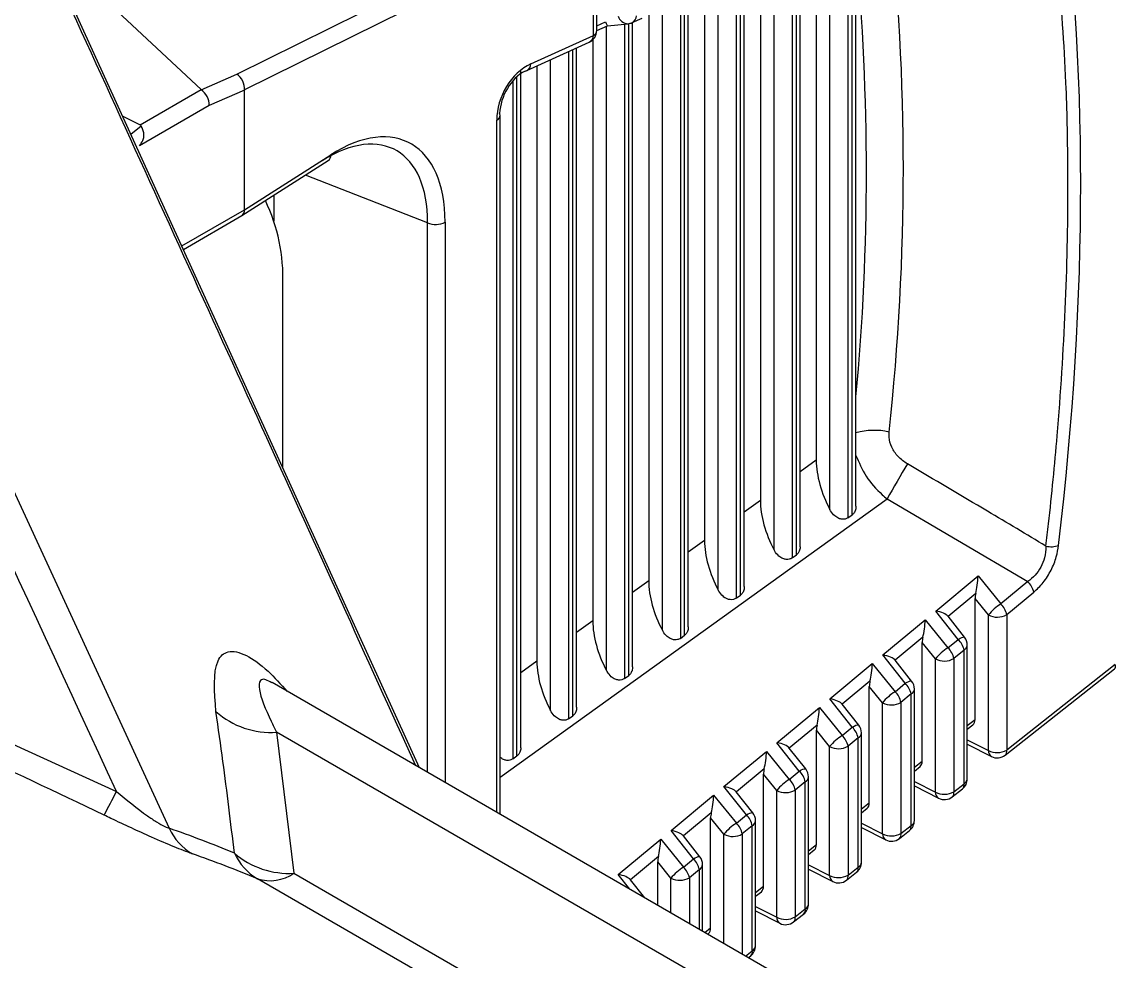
# Model space of a CAD drawing. Extents: x 11 to 120, y 2 to 94.
# Drawn here: x 25.057 to 25.915, y 75.643 to 76.38 of the extents above; entities that cross this region are included whole.
import ezdxf

# ---------------------------------------------------------------- set-up
doc = ezdxf.new("R2010")
doc.units = 0
doc.header["$MEASUREMENT"] = 0
doc.layers.add('OBJECT', color=7, linetype='CONTINUOUS')

msp = doc.modelspace()

# ---------------------------------------------------------------- linework, layer by layer
at = {"layer": 'OBJECT'}
for p, q in [((24.70385, 76.76246), (25.17223, 75.74725)), ((25.3686, 75.79473), (25.00931, 76.5834)), ((25.22539, 76.3386), (25.49902, 76.47414)), ((25.50779, 76.37283), (25.50779, 76.46577)), ((25.50522, 76.46191), (25.23142, 76.32628)), ((25.50522, 76.36897), (25.50522, 76.46191)), ((25.70827, 75.99315), (25.70827, 76.45751)), ((25.7112, 75.99982), (25.7112, 76.45902)), ((25.68008, 76.45107), (25.68008, 76.03589)), ((25.69084, 75.99707), (25.69084, 76.45294)), ((25.70492, 76.45599), (25.70492, 75.99074)), ((25.63624, 76.43115), (25.63624, 76.00436)), ((25.647, 75.96554), (25.647, 76.43384)), ((25.66108, 76.43606), (25.66108, 75.95922)), ((25.66443, 75.96163), (25.66443, 76.43759)), ((25.66736, 75.96829), (25.66736, 76.43892)), ((25.19728, 76.32656), (25.0997, 76.41784)), ((25.60316, 75.93402), (25.60316, 76.41475)), ((25.61724, 76.41627), (25.61724, 75.92769)), ((25.62059, 75.9301), (25.62059, 76.41766)), ((25.62352, 75.93677), (25.62352, 76.41899)), ((25.59239, 76.41122), (25.59239, 75.97284)), ((25.5734, 76.39703), (25.5734, 75.89617)), ((25.57675, 75.89858), (25.57675, 76.39775)), ((25.57967, 75.90525), (25.57967, 76.39906)), ((25.55932, 75.90249), (25.55932, 76.39566)), ((25.50779, 76.37651), (25.5147, 76.37965)), ((25.5357, 76.37908), (25.54347, 76.38261)), ((25.54855, 76.38785), (25.54855, 75.94131)), ((25.50779, 76.37276), (25.51634, 76.37665)), ((25.51548, 75.87097), (25.51548, 76.37626)), ((25.51632, 76.37665), (25.53253, 76.37823)), ((25.52956, 76.37794), (25.52956, 75.86464)), ((25.5329, 75.86705), (25.5329, 76.37827)), ((25.53583, 75.87372), (25.53583, 76.37914)), ((25.45289, 76.34144), (25.50192, 76.36373)), ((25.45618, 76.34668), (25.50522, 76.36897)), ((25.50471, 76.36562), (25.50471, 75.90979)), ((25.48571, 76.35636), (25.48571, 75.83312)), ((25.48906, 75.83553), (25.48906, 76.35788)), ((25.49199, 75.8422), (25.49199, 76.35921)), ((25.47163, 75.83944), (25.47163, 76.34996)), ((25.19745, 76.32643), (25.22539, 76.3386)), ((25.44815, 75.81067), (25.44815, 76.34172)), ((25.46087, 76.34507), (25.46087, 75.87827)), ((25.44187, 76.33325), (25.44187, 75.80159)), ((25.44522, 75.804), (25.44522, 76.33667)), ((25.14944, 76.29894), (25.19728, 76.32656)), ((25.23142, 76.32622), (25.20372, 76.31416)), ((25.23142, 76.23234), (25.23142, 76.32622)), ((25.20372, 76.31416), (25.14888, 76.2825)), ((25.13584, 76.30566), (25.14944, 76.29894)), ((25.42933, 75.75967), (25.42933, 76.30251)), ((25.4319, 75.75819), (25.4319, 76.30637)), ((25.14222, 76.29166), (25.15027, 76.29817)), ((25.22941, 76.22781), (25.29709, 76.27085)), ((25.23142, 76.23234), (25.29916, 76.27543)), ((25.37496, 76.22208), (25.27929, 76.25953)), ((25.25435, 76.24367), (25.25435, 76.2233)), ((25.18219, 76.20392), (25.23142, 76.23234)), ((25.18341, 76.20125), (25.22928, 76.22773)), ((25.23142, 76.23234), (25.23142, 76.23234)), ((25.37496, 75.79106), (25.37496, 76.22208)), ((25.38882, 76.22264), (25.38882, 75.78306)), ((25.26147, 76.0299), (25.26147, 76.17368)), ((25.68008, 76.03589), (25.66736, 76.02674)), ((25.4319, 75.78718), (25.73564, 76.00559)), ((25.63624, 76.00436), (25.62352, 75.99522)), ((25.73564, 76.00559), (25.84606, 75.9407)), ((25.70492, 75.99074), (25.70827, 75.99315)), ((25.59239, 75.97284), (25.57967, 75.96369)), ((25.66108, 75.95922), (25.66443, 75.96163)), ((25.77383, 75.91762), (25.80705, 75.94514)), ((25.80705, 75.94514), (25.8249, 75.92315)), ((25.54855, 75.94131), (25.53583, 75.93217)), ((25.84606, 75.9407), (25.8249, 75.92315)), ((25.61724, 75.92769), (25.62059, 75.9301)), ((25.80525, 75.93139), (25.78353, 75.91339)), ((25.8047, 75.83265), (25.8047, 75.9273)), ((25.8151, 75.91449), (25.8047, 75.9273)), ((25.82954, 75.91475), (25.85071, 75.93229)), ((25.79139, 75.89539), (25.77383, 75.91762)), ((25.50471, 75.90979), (25.49199, 75.90064)), ((25.73229, 75.88318), (25.76554, 75.91074)), ((25.76554, 75.91074), (25.78339, 75.88875)), ((25.79645, 75.89704), (25.7835, 75.91344)), ((25.8151, 75.80831), (25.8151, 75.91449)), ((25.82954, 75.91475), (25.82954, 75.80856)), ((24.84378, 75.9064), (25.13087, 75.77617)), ((25.5734, 75.89617), (25.57675, 75.89858)), ((25.76374, 75.89699), (25.74198, 75.87896)), ((25.7632, 75.79994), (25.7632, 75.8929)), ((25.77359, 75.88009), (25.7632, 75.8929)), ((25.78339, 75.88875), (25.79139, 75.89539)), ((25.7986, 75.78602), (25.7986, 75.89084)), ((25.74984, 75.86095), (25.73229, 75.88318)), ((25.79603, 75.88698), (25.78803, 75.88035)), ((25.79603, 75.78216), (25.79603, 75.88698)), ((25.46087, 75.87827), (25.44815, 75.86912)), ((25.69074, 75.84875), (25.72403, 75.87634)), ((25.72403, 75.87634), (25.74188, 75.85435)), ((25.7549, 75.8626), (25.74195, 75.879)), ((25.77359, 75.7756), (25.77359, 75.88009)), ((25.78803, 75.88035), (25.78803, 75.77586)), ((25.91459, 75.87558), (25.82954, 75.80856)), ((25.52956, 75.86464), (25.5329, 75.86705)), ((25.8283, 75.80457), (25.91408, 75.87216)), ((25.25306, 75.86142), (25.25307, 75.86141)), ((28.17676, 74.17362), (25.25308, 75.86142)), ((25.72223, 75.86259), (25.70044, 75.84453)), ((25.72169, 75.76724), (25.72169, 75.8585)), ((25.73208, 75.84569), (25.72169, 75.8585)), ((25.74188, 75.85435), (25.74984, 75.86095)), ((25.75706, 75.75329), (25.75706, 75.85641)), ((25.7083, 75.82652), (25.69074, 75.84875)), ((25.75449, 75.85255), (25.74653, 75.84595)), ((25.75449, 75.74943), (25.75449, 75.85255)), ((25.6492, 75.81432), (25.68253, 75.84194)), ((25.68253, 75.84194), (25.70038, 75.81995)), ((25.71336, 75.82817), (25.70041, 75.84457)), ((25.73208, 75.7429), (25.73208, 75.84569)), ((25.74653, 75.84595), (25.74653, 75.74315)), ((25.48571, 75.83312), (25.48906, 75.83553)), ((25.7986, 75.82784), (25.8047, 75.83265)), ((25.25663, 75.82252), (25.27016, 75.7119)), ((28.12385, 74.1673), (25.25663, 75.82252)), ((25.68073, 75.82819), (25.65889, 75.8101)), ((25.68018, 75.73453), (25.68018, 75.8241)), ((25.69058, 75.81129), (25.68018, 75.8241)), ((25.70038, 75.81995), (25.7083, 75.82652)), ((25.71551, 75.72055), (25.71551, 75.82197)), ((25.7986, 75.82483), (25.80301, 75.8283)), ((25.66675, 75.79209), (25.6492, 75.81432)), ((25.71294, 75.81811), (25.70502, 75.81155)), ((25.71294, 75.71669), (25.71294, 75.81811)), ((25.7986, 75.81665), (25.8151, 75.80831)), ((25.60765, 75.77989), (25.64102, 75.80754)), ((25.64102, 75.80754), (25.65887, 75.78555)), ((25.67181, 75.79374), (25.65886, 75.81014)), ((25.69058, 75.71019), (25.69058, 75.81129)), ((25.70502, 75.81155), (25.70502, 75.71045)), ((25.7986, 75.8131), (25.81759, 75.8035)), ((25.44187, 75.80159), (25.44522, 75.804)), ((25.75706, 75.7951), (25.7632, 75.79994)), ((25.63922, 75.79379), (25.61735, 75.77567)), ((25.63868, 75.70183), (25.63868, 75.7897)), ((25.64907, 75.77689), (25.63868, 75.7897)), ((25.65887, 75.78555), (25.66675, 75.79209)), ((25.75706, 75.79209), (25.76151, 75.7956)), ((25.62521, 75.75766), (25.60765, 75.77989)), ((25.6714, 75.78368), (25.66351, 75.77715)), ((25.6714, 75.68396), (25.6714, 75.78368)), ((25.67397, 75.68782), (25.67397, 75.78754)), ((25.75706, 75.78396), (25.77359, 75.7756)), ((25.75706, 75.78042), (25.77609, 75.7708)), ((25.78803, 75.77586), (25.79603, 75.78216)), ((25.56611, 75.74546), (25.59951, 75.77314)), ((25.59951, 75.77314), (25.61736, 75.75115)), ((25.63027, 75.75931), (25.61732, 75.77571)), ((25.64907, 75.67749), (25.64907, 75.77689)), ((25.66351, 75.77715), (25.66351, 75.67774)), ((25.78679, 75.77186), (25.79479, 75.77817)), ((25.71551, 75.76237), (25.72169, 75.76724)), ((25.71551, 75.75936), (25.72, 75.76289)), ((25.59771, 75.75939), (25.57581, 75.74124)), ((25.59717, 75.66912), (25.59717, 75.7553)), ((25.60756, 75.74249), (25.59717, 75.7553)), ((25.61736, 75.75115), (25.62521, 75.75766)), ((25.58367, 75.72323), (25.56611, 75.74546)), ((25.62985, 75.74925), (25.62201, 75.74275)), ((25.62985, 75.65122), (25.62985, 75.74925)), ((25.63242, 75.65508), (25.63242, 75.75311)), ((25.71551, 75.75128), (25.73208, 75.7429)), ((25.71551, 75.74773), (25.73458, 75.73809)), ((25.74528, 75.73916), (25.75324, 75.74543)), ((25.74653, 75.74315), (25.75449, 75.74943)), ((25.52456, 75.71103), (25.55801, 75.73874)), ((25.55801, 75.73874), (25.57586, 75.71675)), ((25.58872, 75.72488), (25.57577, 75.74128)), ((25.60756, 75.65678), (25.60756, 75.74249)), ((25.62201, 75.74275), (25.62201, 75.64844)), ((25.67397, 75.72963), (25.68018, 75.73453)), ((25.67397, 75.72662), (25.67849, 75.73019)), ((25.55621, 75.72499), (25.53426, 75.7068)), ((25.55566, 75.68674), (25.55566, 75.7209)), ((25.56606, 75.70809), (25.55566, 75.7209)), ((25.57586, 75.71675), (25.58367, 75.72323)), ((25.27016, 75.7119), (28.0401, 74.11285)), ((25.53375, 75.69939), (25.52456, 75.71103)), ((25.58831, 75.71482), (25.5805, 75.70835)), ((25.58831, 75.6679), (25.58831, 75.71482)), ((25.59088, 75.66642), (25.59088, 75.71868)), ((25.67397, 75.71859), (25.69058, 75.71019)), ((25.67397, 75.71505), (25.69307, 75.70539)), ((25.70378, 75.70645), (25.7117, 75.7127)), ((25.70502, 75.71045), (25.71294, 75.71669)), ((28.01268, 74.10791), (25.24156, 75.70765)), ((25.54544, 75.69264), (25.53423, 75.70684)), ((25.56606, 75.68074), (25.56606, 75.70809)), ((25.5805, 75.70835), (25.5805, 75.67241)), ((25.63242, 75.6969), (25.63868, 75.70183)), ((25.63242, 75.69389), (25.63699, 75.69748)), ((25.63242, 75.68591), (25.64907, 75.67749)), ((25.63242, 75.68236), (25.65157, 75.67268)), ((25.66227, 75.67375), (25.67015, 75.67996)), ((25.66351, 75.67774), (25.6714, 75.68396)), ((25.59253, 75.66546), (25.59717, 75.66912)), ((25.59473, 75.66419), (25.59548, 75.66478)), ((25.6245, 75.647), (25.62985, 75.65122)), ((25.62671, 75.64573), (25.62861, 75.64723))]:
    msp.add_line(p, q, dxfattribs=at)
at = {"layer": 'OBJECT', "flags": 128}
for points in [[(25.45154, 76.34105), (25.45243, 76.34126), (25.45289, 76.34144)], [(25.79139, 75.89539), (25.79288, 75.89623), (25.79418, 75.89683), (25.79523, 75.89718), (25.796, 75.89725), (25.79645, 75.89704), (25.79645, 75.89704)], [(25.74984, 75.86095), (25.75133, 75.86179), (25.75263, 75.8624), (25.75369, 75.86275), (25.75446, 75.86282), (25.7549, 75.86261), (25.7549, 75.8626)], [(25.7083, 75.82652), (25.70979, 75.82736), (25.71109, 75.82797), (25.71214, 75.82831), (25.71291, 75.82838), (25.71336, 75.82817), (25.71336, 75.82817)], [(25.66675, 75.79209), (25.66824, 75.79293), (25.66954, 75.79354), (25.6706, 75.79388), (25.67137, 75.79395), (25.67181, 75.79374), (25.67181, 75.79374)], [(25.62521, 75.75766), (25.6267, 75.7585), (25.628, 75.75911), (25.62905, 75.75945), (25.62982, 75.75952), (25.63027, 75.75931), (25.63027, 75.75931)], [(25.58367, 75.72323), (25.58515, 75.72407), (25.58645, 75.72467), (25.58751, 75.72502), (25.58828, 75.72509), (25.58872, 75.72488), (25.58872, 75.72488)]]:
    msp.add_lwpolyline(points, dxfattribs=at)
at = {"layer": 'OBJECT'}
for centre, radius, start, end in [((23.8393, 76.2646), 1.90913, 353.78748, 6.21252), ((23.83383, 76.26182), 1.88562, 354.63613, 5.36387), ((25.53249, 76.38655), 0.00832, 197.3898, 270.24386), ((25.53267, 76.38464), 0.00634, 298.58332, 357.09635), ((25.49779, 76.37283), 0.01, 294.44248, 0), ((25.503, 76.37323), 0.0048, 297.52485, 355.26332), ((25.53156, 76.38818), 0.01, 275.56151, 294.44248), ((25.49889, 76.36929), 0.00634, 298.5937, 357.08818), ((25.44985, 76.347), 0.00634, 298.59155, 357.08812), ((25.42709, 76.30678), 0.00483, 297.73003, 355.05814), ((25.42841, 76.30636), 0.00349, 0.15678, 25.53189), ((25.29415, 76.27494), 0.00503, 305.75241, 5.62959), ((25.12123, 76.17881), 0.14033, 357.90387, 25.61745), ((25.38133, 76.23607), 0.01538, 245.50384, 299.13342), ((25.72559, 76.0069), 0.05241, 77.17889, 105.94639), ((27.43193, 75.03468), 1.9545, 149.28549, 150.21418), ((25.8644, 75.985), 0.01696, 256.08616, 290.232), ((25.83503, 75.92912), 0.01599, 11.4411, 46.39167), ((25.84561, 75.88986), 0.03922, 121.88635, 141.08507), ((25.81386, 75.91157), 0.016, 11.4435, 46.39001), ((25.82208, 75.92805), 0.01525, 242.75324, 299.28003), ((25.78036, 75.8838), 0.01599, 11.4411, 46.39167), ((25.79382, 75.89124), 0.0048, 297.5272, 355.25834), ((25.7886, 75.89084), 0.01, 0, 38.29771), ((25.80409, 75.85547), 0.0392, 121.88244, 141.08897), ((25.77236, 75.87717), 0.01599, 11.44117, 46.39234), ((25.78057, 75.89365), 0.01525, 242.75362, 299.27965), ((25.73881, 75.84937), 0.01599, 11.44375, 46.39261), ((25.75227, 75.8568), 0.0048, 297.52704, 355.26408), ((25.74706, 75.85641), 0.01, 0, 38.29771), ((25.7626, 75.82105), 0.03922, 121.88635, 141.08507), ((25.73085, 75.84277), 0.016, 11.44615, 46.39021), ((25.73907, 75.85925), 0.01525, 242.75361, 299.28059), ((25.2521, 75.8874), 0.06504, 228.4862, 273.99239), ((25.69727, 75.81494), 0.01599, 11.44037, 46.3924), ((25.71073, 75.82237), 0.0048, 297.52484, 355.26071), ((25.70551, 75.82197), 0.01, 0, 38.29771), ((25.72108, 75.78666), 0.03921, 121.88354, 141.08787), ((25.68935, 75.80837), 0.01599, 11.43925, 46.39712), ((25.69756, 75.82485), 0.01525, 242.75534, 299.27886), ((25.82043, 75.80803), 0.00534, 177.00044, 237.89573), ((25.82208, 75.82187), 0.01525, 242.75324, 299.28003), ((25.82536, 75.80768), 0.00428, 313.41551, 11.95324), ((25.82211, 75.81242), 0.01, 243.17761, 308.23609), ((25.65572, 75.78051), 0.01599, 11.44321, 46.39315), ((25.66397, 75.78754), 0.01, 0, 38.29771), ((25.67959, 75.75225), 0.03922, 121.88635, 141.08507), ((25.64784, 75.77397), 0.016, 11.4435, 46.39001), ((25.66918, 75.78794), 0.0048, 297.52929, 355.25889), ((25.7886, 75.78602), 0.01, 308.23609, 0), ((25.79185, 75.78128), 0.00428, 313.41598, 11.95207), ((25.79382, 75.78642), 0.0048, 297.5272, 355.25834), ((24.85455, 75.90841), 0.30633, 330.50338, 334.42597), ((25.65605, 75.79045), 0.01525, 242.75324, 299.28003), ((25.77893, 75.77532), 0.00534, 176.99994, 237.9013), ((25.78057, 75.78916), 0.01525, 242.75362, 299.27965), ((25.7806, 75.77972), 0.01, 243.17761, 308.23609), ((25.78385, 75.77497), 0.00428, 313.40353, 11.96576), ((25.61418, 75.74608), 0.01599, 11.44117, 46.39234), ((25.62242, 75.75311), 0.01, 0, 38.29771), ((24.8667, 74.8715), 0.92752, 67.37798, 70.76741), ((25.21414, 75.76703), 0.04635, 205.2658, 239.29006), ((25.63807, 75.71787), 0.0392, 121.88244, 141.08897), ((25.60633, 75.73957), 0.016, 11.44634, 46.39002), ((25.62764, 75.75351), 0.0048, 297.52939, 355.25911), ((25.74706, 75.75329), 0.01, 308.23609, 0), ((25.7503, 75.74854), 0.00428, 313.41768, 11.95107), ((25.75227, 75.75368), 0.0048, 297.52704, 355.26408), ((25.61455, 75.75605), 0.01525, 242.75361, 299.28059), ((25.73907, 75.75646), 0.01525, 242.75361, 299.28059), ((25.73742, 75.74262), 0.00534, 177.00566, 237.89558), ((25.73909, 75.74701), 0.01, 243.17761, 308.23609), ((25.74234, 75.74227), 0.00428, 313.41484, 11.95), ((25.26473, 75.74678), 0.04547, 204.8668, 239.36815), ((25.26647, 75.77802), 0.06622, 229.51273, 273.19869), ((24.88581, 74.85392), 0.92488, 67.37849, 70.76719), ((25.57263, 75.71164), 0.016, 11.44536, 46.39027), ((25.58088, 75.71868), 0.01, 0, 38.29771), ((25.70551, 75.72055), 0.01, 308.23609, 0), ((25.71073, 75.72095), 0.0048, 297.52484, 355.26071), ((25.25152, 75.73895), 0.03285, 252.34276, 304.57326), ((25.59657, 75.68345), 0.03922, 121.88691, 141.0845), ((25.56482, 75.70517), 0.01599, 11.44375, 46.39261), ((25.58609, 75.71908), 0.0048, 297.52485, 355.26332), ((25.69756, 75.72375), 0.01525, 242.75534, 299.27886), ((25.70084, 75.70956), 0.00428, 313.41768, 11.95107), ((25.70876, 75.71581), 0.00428, 313.41752, 11.95052), ((25.57304, 75.72165), 0.01525, 242.75475, 299.27945), ((25.69591, 75.70991), 0.00534, 176.99796, 237.90328), ((25.69759, 75.71431), 0.01, 243.17761, 308.23609), ((25.66397, 75.68782), 0.01, 308.23609, 0), ((25.66918, 75.68821), 0.0048, 297.52929, 355.25889), ((25.65441, 75.67721), 0.00534, 177.00044, 237.89573), ((25.65605, 75.69105), 0.01525, 242.75324, 299.28003), ((25.65933, 75.67686), 0.00428, 313.41551, 11.95324), ((25.66722, 75.68307), 0.00428, 313.40391, 11.96093), ((25.65608, 75.6816), 0.01, 243.17761, 308.23609), ((25.62242, 75.65508), 0.01, 308.23609, 0), ((25.62567, 75.65034), 0.00428, 313.41757, 11.95118), ((25.62764, 75.65548), 0.0048, 297.52939, 355.25911)]:
    msp.add_arc(centre, radius, start, end, dxfattribs=at)
for centre, major_axis, ratio, start_param, end_param in [((24.43396, 75.32009), (1.00355, 1.9254), 0.546183, 5.319886, 5.628915), ((25.51371, 76.38644), (-0.00262, 0.00979), 0.106887, 2.308208, 3.159363), ((25.46124, 76.31098), (0.01678, 0.03637), 0.746233, 0.713143, 2.124669), ((25.22416, 76.33022), (-0.00422, 0.00907), 0.65764, 3.98628, 5.498362), ((25.45381, 76.31484), (0.01275, 0.02722), 0.6715, 0.71132, 2.122845), ((25.25475, 76.35178), (0.05766, 0.02495), 0.11077, 3.189759, 3.215939), ((25.19665, 76.31824), (-0.00451, 0.00894), 0.611471, 3.961588, 5.480025), ((25.35826, 76.38862), (0.1268, 0.06259), 0.052184, 3.109484, 3.115839), ((25.29847, 76.16434), (0.06218, 0.1204), 0.544409, 5.47139, 7.03459), ((25.12284, 76.27563), (0.02725, 0.02281), 0.225664, 6.241631, 6.382232), ((25.29104, 76.1682), (0.05848, 0.1111), 0.541805, 5.475394, 7.038594), ((25.22416, 76.23632), (-0.00519, 0.00855), 0.59377, 3.128846, 3.914325), ((25.72287, 76.01166), (-0.03015, 0.0521), 0.583023, 0.78916, 1.51409), ((25.67903, 75.98014), (-0.03015, 0.0521), 0.583023, 0.78916, 1.51409), ((25.63519, 75.94861), (-0.03015, 0.0521), 0.583023, 0.78916, 1.51409), ((25.80426, 75.9406), (0.00138, 0.01392), 0.177178, 4.008057, 5.062469), ((25.59135, 75.91709), (-0.03015, 0.0521), 0.583023, 0.78916, 1.51409), ((25.8114, 75.9318), (0.00404, 0.01025), 0.521, 1.812242, 2.218503), ((25.77104, 75.91307), (0.01306, -0.00138), 0.372225, 0.340665, 1.395076), ((25.54751, 75.88556), (-0.03015, 0.0521), 0.583023, 0.78916, 1.51409), ((25.76275, 75.9062), (0.00138, 0.01392), 0.177178, 4.008057, 5.062469), ((25.76989, 75.8974), (0.00404, 0.01025), 0.521, 1.812242, 2.218503), ((25.7295, 75.87864), (0.01306, -0.00138), 0.372225, 0.340665, 1.395076), ((25.50367, 75.85404), (-0.03015, 0.0521), 0.583023, 0.78916, 1.51409), ((25.72124, 75.8718), (0.00138, 0.01392), 0.177178, 4.008057, 5.062469), ((25.72838, 75.863), (0.00404, 0.01025), 0.521, 1.812242, 2.218503), ((25.68795, 75.84421), (0.01306, -0.00138), 0.372225, 0.340665, 1.395076), ((25.67974, 75.8374), (0.00138, 0.01392), 0.177178, 4.008057, 5.062469), ((25.79756, 75.83674), (-0.00505, 0.00871), 0.579362, 3.224011, 3.926284), ((25.68688, 75.8286), (0.00404, 0.01025), 0.521, 1.812242, 2.218503), ((25.64641, 75.80977), (0.01306, -0.00138), 0.372225, 0.340665, 1.395076), ((25.63823, 75.803), (0.00138, 0.01392), 0.177178, 4.008057, 5.062469), ((25.75606, 75.80404), (-0.00505, 0.00871), 0.579362, 3.224011, 3.926284), ((25.64537, 75.7942), (0.00404, 0.01025), 0.521, 1.812242, 2.218503), ((25.60486, 75.77534), (0.01306, -0.00138), 0.372225, 0.340665, 1.395076), ((25.59672, 75.7686), (0.00138, 0.01392), 0.177178, 4.008057, 5.062469), ((25.71455, 75.77133), (-0.00505, 0.00871), 0.579362, 3.224011, 3.926284), ((25.60386, 75.7598), (0.00404, 0.01025), 0.521, 1.812242, 2.218503), ((25.56332, 75.74091), (0.01306, -0.00138), 0.372225, 0.340665, 1.395076), ((25.55522, 75.7342), (0.00138, 0.01392), 0.177178, 4.008057, 5.062469), ((25.67304, 75.73863), (-0.00505, 0.00871), 0.579362, 3.224011, 3.926284), ((25.56236, 75.7254), (0.00404, 0.01025), 0.521, 1.812242, 2.218503), ((25.52178, 75.70648), (0.01306, -0.00138), 0.372225, 0.340665, 1.395076), ((25.63154, 75.70592), (-0.00505, 0.00871), 0.579362, 3.224011, 3.926284), ((25.59003, 75.67322), (-0.00505, 0.00871), 0.579362, 3.224011, 3.926284)]:
    msp.add_ellipse(centre, major_axis=major_axis, ratio=ratio, start_param=start_param, end_param=end_param, dxfattribs=at)
for points, knots in [([(25.13087, 75.77617), (25.05674, 75.93658), (24.90442, 76.26619), (24.75243, 76.59547), (24.67441, 76.7645)], [0, 0, 0, 0, 0.486656, 1, 1, 1, 1]), ([(25.36588, 75.7963), (25.32689, 75.88197), (25.20653, 76.14641), (25.08575, 76.41101), (25.00409, 76.5899)], [0, 0, 0, 0, 0.323955, 1, 1, 1, 1]), ([(25.86032, 75.96854), (25.861, 75.97435), (25.86437, 76.00342), (25.87373, 76.09955), (25.87782, 76.1931), (25.87745, 76.28368), (25.87564, 76.37337), (25.86686, 76.45254), (25.86032, 76.51151)], [0, 0, 0, 0, 0.029968, 0.149857, 0.5, 0.529968, 0.649857, 1, 1, 1, 1]), ([(25.14888, 76.2825), (25.14994, 76.28378), (25.15172, 76.28595), (25.15269, 76.28996), (25.15231, 76.29351), (25.15128, 76.2963), (25.15055, 76.29766), (25.15027, 76.29817)], [0, 0, 0, 0, 0.2815, 0.477143, 0.672465, 0.878459, 1, 1, 1, 1]), ([(25.7516, 76.03296), (25.74903, 76.03474), (25.7439, 76.03831), (25.7389, 76.04583), (25.73698, 76.05268), (25.73716, 76.05662), (25.73722, 76.058)], [0, 0, 0, 0, 0.288935, 0.578765, 0.851938, 1, 1, 1, 1]), ([(25.7112, 76.03969), (25.71357, 76.03413), (25.71832, 76.02301), (25.7282, 76.01183), (25.73437, 76.00666), (25.73564, 76.00559)], [0, 0, 0, 0, 0.442974, 0.885211, 1, 1, 1, 1]), ([(25.86032, 75.96854), (25.84503, 75.97765), (25.80884, 75.99922), (25.77255, 76.02061), (25.7516, 76.03296)], [0, 0, 0, 0, 0.422662, 1, 1, 1, 1]), ([(25.70492, 75.99074), (25.70422, 75.99035), (25.70283, 75.98957), (25.70024, 75.98945), (25.69737, 75.99021), (25.69411, 75.99234), (25.692, 75.99497), (25.691, 75.99677), (25.69084, 75.99707)], [0, 0, 0, 0, 0.150357, 0.300701, 0.452228, 0.658968, 0.942855, 1, 1, 1, 1]), ([(25.71114, 75.99981), (25.71116, 75.99966), (25.71132, 75.99836), (25.71072, 75.99625), (25.70957, 75.9942), (25.70857, 75.9934), (25.70827, 75.99315)], [0, 0, 0, 0, 0.0570063, 0.4806836, 0.8393053, 1, 1, 1, 1]), ([(25.6673, 75.96829), (25.66732, 75.96814), (25.66748, 75.96684), (25.66688, 75.96472), (25.66573, 75.96268), (25.66473, 75.96187), (25.66443, 75.96163)], [0, 0, 0, 0, 0.057027, 0.480686, 0.839306, 1, 1, 1, 1]), ([(25.86032, 75.96854), (25.8601, 75.96544), (25.8597, 75.95995), (25.85642, 75.95189), (25.85188, 75.94522), (25.84804, 75.94224), (25.84606, 75.9407)], [0, 0, 0, 0, 0.2953363, 0.5247161, 0.7544597, 1, 1, 1, 1]), ([(25.85071, 75.93229), (25.85326, 75.93469), (25.85836, 75.9395), (25.86457, 75.9495), (25.86871, 75.95977), (25.86977, 75.96611), (25.87027, 75.96908)], [0, 0, 0, 0, 0.2618794, 0.5244054, 0.7764165, 1, 1, 1, 1]), ([(25.66108, 75.95922), (25.66038, 75.95883), (25.65898, 75.95804), (25.6564, 75.95792), (25.65352, 75.95868), (25.65027, 75.96081), (25.64816, 75.96344), (25.64716, 75.96524), (25.647, 75.96554)], [0, 0, 0, 0, 0.150358, 0.300706, 0.452228, 0.658978, 0.942867, 1, 1, 1, 1]), ([(25.61724, 75.92769), (25.61654, 75.9273), (25.61514, 75.92652), (25.61256, 75.9264), (25.60968, 75.92716), (25.60643, 75.92929), (25.60432, 75.93192), (25.60332, 75.93372), (25.60316, 75.93402)], [0, 0, 0, 0, 0.150356, 0.3007, 0.452238, 0.658969, 0.942856, 1, 1, 1, 1]), ([(25.62345, 75.93677), (25.62347, 75.93661), (25.62364, 75.93531), (25.62304, 75.9332), (25.62189, 75.93115), (25.62089, 75.93035), (25.62059, 75.9301)], [0, 0, 0, 0, 0.0570063, 0.4806836, 0.8393053, 1, 1, 1, 1]), ([(25.5734, 75.89617), (25.5727, 75.89578), (25.5713, 75.89499), (25.56872, 75.89487), (25.56584, 75.89563), (25.56259, 75.89777), (25.56048, 75.90039), (25.55948, 75.90219), (25.55932, 75.90249)], [0, 0, 0, 0, 0.1503569, 0.3007036, 0.4522359, 0.658984, 0.9428676, 1, 1, 1, 1]), ([(25.57961, 75.90524), (25.57963, 75.90509), (25.5798, 75.90379), (25.5792, 75.90167), (25.57805, 75.89963), (25.57705, 75.89883), (25.57675, 75.89858)], [0, 0, 0, 0, 0.057027, 0.480686, 0.839306, 1, 1, 1, 1]), ([(25.12118, 75.75758), (25.08387, 75.77536), (24.98974, 75.82023), (24.89416, 75.86201), (24.83646, 75.88723)], [0, 0, 0, 0, 0.396331, 1, 1, 1, 1]), ([(25.20899, 75.8387), (25.20775, 75.85421), (25.20601, 75.87615), (25.21766, 75.88731), (25.2314, 75.88467), (25.24837, 75.87274), (25.25987, 75.86015), (25.26499, 75.85455)], [0, 0, 0, 0, 0.400064, 0.56598, 0.7333, 0.881266, 1, 1, 1, 1]), ([(25.53577, 75.87372), (25.53579, 75.87356), (25.53596, 75.87226), (25.53536, 75.87015), (25.5342, 75.8681), (25.53321, 75.8673), (25.5329, 75.86705)], [0, 0, 0, 0, 0.0570063, 0.4806836, 0.8393053, 1, 1, 1, 1]), ([(25.91399, 75.87227), (25.91422, 75.87242), (25.91484, 75.87285), (25.91491, 75.87409), (25.91472, 75.87514), (25.91461, 75.87553), (25.91459, 75.87558)], [0, 0, 0, 0, 0.270247, 0.749399, 0.969629, 1, 1, 1, 1]), ([(25.52956, 75.86464), (25.52886, 75.86425), (25.52746, 75.86347), (25.52488, 75.86335), (25.522, 75.86411), (25.51875, 75.86624), (25.51664, 75.86887), (25.51564, 75.87067), (25.51548, 75.87097)], [0, 0, 0, 0, 0.150356, 0.300699, 0.452236, 0.658974, 0.942856, 1, 1, 1, 1]), ([(25.25296, 75.86129), (25.25122, 75.86225), (25.24676, 75.8647), (25.24279, 75.86332), (25.24236, 75.85392), (25.24881, 75.83809), (25.25517, 75.82542), (25.25663, 75.82252)], [0, 0, 0, 0, 0.086975, 0.222417, 0.436076, 0.870903, 1, 1, 1, 1]), ([(25.48571, 75.83312), (25.48502, 75.83273), (25.48362, 75.83194), (25.48104, 75.83182), (25.47816, 75.83259), (25.47491, 75.83472), (25.4728, 75.83734), (25.4718, 75.83914), (25.47163, 75.83944)], [0, 0, 0, 0, 0.150356, 0.300717, 0.452237, 0.658985, 0.942868, 1, 1, 1, 1]), ([(25.49193, 75.84219), (25.49195, 75.84204), (25.49212, 75.84074), (25.49152, 75.83862), (25.49036, 75.83658), (25.48937, 75.83578), (25.48906, 75.83553)], [0, 0, 0, 0, 0.0570063, 0.4806836, 0.8393053, 1, 1, 1, 1]), ([(25.22347, 75.72766), (25.22059, 75.75167), (25.21615, 75.78871), (25.21085, 75.8257), (25.20899, 75.8387)], [0, 0, 0, 0, 0.648493, 1, 1, 1, 1]), ([(25.44809, 75.81067), (25.44811, 75.81051), (25.44828, 75.80921), (25.44768, 75.8071), (25.44652, 75.80505), (25.44553, 75.80425), (25.44522, 75.804)], [0, 0, 0, 0, 0.0570068, 0.480713, 0.8393378, 1, 1, 1, 1]), ([(25.44187, 75.80159), (25.44118, 75.8012), (25.43978, 75.80042), (25.4372, 75.80031), (25.43443, 75.80099), (25.4328, 75.80219), (25.4319, 75.80285)], [0, 0, 0, 0, 0.236208, 0.472396, 0.710443, 1, 1, 1, 1]), ([(25.13087, 75.77617), (25.13892, 75.76952), (25.14916, 75.76105), (25.16238, 75.7521), (25.16842, 75.74861), (25.17118, 75.74763), (25.17223, 75.74725)], [0, 0, 0, 0, 0.580896, 0.740074, 0.900891, 1, 1, 1, 1]), ([(25.19047, 75.72718), (25.18595, 75.72887), (25.17693, 75.73222), (25.15461, 75.74186), (25.13546, 75.75072), (25.12299, 75.75671), (25.12118, 75.75758)], [0, 0, 0, 0, 0.254854, 0.508629, 0.928591, 1, 1, 1, 1])]:
    msp.add_open_spline(points, degree=3, knots=knots, dxfattribs=at)

doc.saveas('drawing.dxf')
